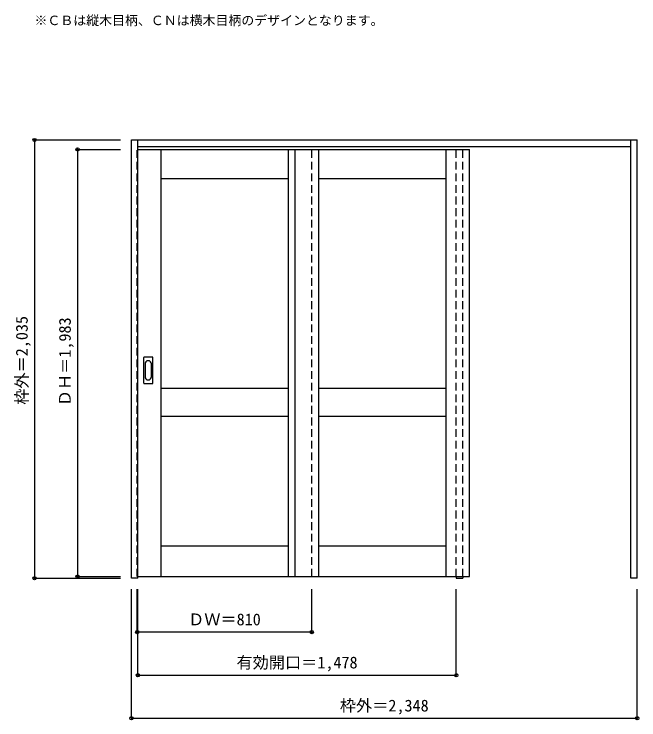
# Model space of a CAD drawing. Units: millimetres, scale not verified. Extents: x -1308 to 1592, y -1912 to 1365.
import ezdxf
from ezdxf.enums import TextEntityAlignment as Align

# ---------------------------------------------------------------- set-up
doc = ezdxf.new("R2010")
doc.units = ezdxf.units.MM
doc.header["$LTSCALE"] = 30
doc.header["$PDMODE"] = 32
doc.header["$PDSIZE"] = 15
doc.linetypes.add('DASHED1', pattern=[1.8, 1.2, -0.6])
for name, color, linetype in [('0-0', 3, 'Continuous'), ('0-1_寸法', 7, 'Continuous'), ('0-2_文字', 7, 'Continuous')]:
    doc.layers.add(name, color=color, linetype=linetype)
doc.styles.add('ＭＳ ゴシック', font='')
doc.styles.get('ＭＳ ゴシック').set_extended_font_data('MS Gothic')

msp = doc.modelspace()

# ---------------------------------------------------------------- linework, layer by layer
at = {"layer": '0-0'}
for p, q in [((-763.7, 780.54), (1584.3, 780.54)), ((-733.7, -1254.46), (-733.7, 780.54)), ((1554.3, -1254.46), (1554.3, 780.54)), ((1584.3, -1254.46), (1584.3, 780.54)), ((-733.7, 750.54), (1554.3, 750.54)), ((-733.7, 736.54), (805.3, 736.54)), ((-626.7, 736.54), (-626.7, -1246.46)), ((-36.7, 736.54), (-36.7, -1246.46)), ((-4.7, 736.54), (-4.7, -1246.46)), ((105.3, 736.54), (105.3, -1246.46)), ((695.3, 736.54), (695.3, -1246.46)), ((-626.7, 601.54), (-36.7, 601.54)), ((105.3, 601.54), (695.3, 601.54)), ((-666.2, -227.96), (-705.2, -227.96)), ((-706.7, -348.46), (-706.7, -229.46)), ((-664.7, -348.46), (-664.7, -229.46)), ((-705.2, -349.96), (-666.2, -349.96)), ((-36.7, -373.46), (-626.7, -373.46)), ((695.3, -373.46), (105.3, -373.46)), ((-36.7, -503.46), (-626.7, -503.46)), ((695.3, -503.46), (105.3, -503.46)), ((-36.7, -1105.46), (-626.7, -1105.46)), ((695.3, -1105.46), (105.3, -1105.46)), ((744.3, -1246.46), (744.3, -1254.46)), ((744.3, -1254.46), (774.3, -1254.46)), ((774.3, -1246.46), (774.3, -1254.46)), ((1584.3, -1254.46), (1554.3, -1254.46))]:
    msp.add_line(p, q, dxfattribs=at)
at = {"layer": '0-0', "color": 4, "linetype": 'DASHED1'}
for p, q in [((-736.7, 736.54), (-733.7, 736.54)), ((-736.7, -1246.46), (-736.7, 736.54)), ((73.3, -1246.46), (73.3, 736.54)), ((744.3, -1246.46), (744.3, 750.54)), ((774.3, -1246.46), (774.3, 750.54)), ((-733.7, -1246.46), (-736.7, -1246.46))]:
    msp.add_line(p, q, dxfattribs=at)
at = {"layer": '0-0', "color": 7}
for p, q in [((-700.7, -259.36), (-700.7, -318.56)), ((-670.7, -318.56), (-670.7, -259.36))]:
    msp.add_line(p, q, dxfattribs=at)
at = {"layer": '0-0'}
for points in [[(-733.7, -1254.46), (-763.7, -1254.46), (-763.7, 780.54)], [(-733.7, -1246.46), (805.3, -1246.46), (805.3, 736.54)]]:
    msp.add_lwpolyline(points, dxfattribs=at)
for centre, start, end in [((-705.2, -229.46), 90, 180), ((-666.2, -229.46), 0, 90), ((-705.2, -348.46), 180, 270), ((-666.2, -348.46), 270, 0)]:
    msp.add_arc(centre, 1.5, start, end, dxfattribs=at)
at = {"layer": '0-0', "color": 7}
for centre, start, end in [((-685.7, -259.36), 0, 180), ((-685.7, -318.56), 180, 0)]:
    msp.add_arc(centre, 15, start, end, dxfattribs=at)
at = {"layer": '0-1_寸法', "color": 4}
for p, q in [((-1213.7, 780.54), (-813.7, 780.54)), ((-1213.7, 780.54), (-1213.7, -1254.46)), ((-1013.7, 736.54), (-1013.7, -1246.46)), ((-1013.7, 736.54), (-813.7, 736.54)), ((-1213.7, -1254.46), (-813.7, -1254.46)), ((-1013.7, -1246.46), (-813.7, -1246.46)), ((-763.7, -1904.46), (-763.7, -1304.46)), ((-736.7, -1504.46), (-736.7, -1304.46)), ((-733.7, -1704.46), (-733.7, -1304.46)), ((73.3, -1504.46), (73.3, -1304.46)), ((744.3, -1704.46), (744.3, -1304.46)), ((1584.3, -1904.46), (1584.3, -1304.46)), ((73.3, -1504.46), (-736.7, -1504.46)), ((-733.7, -1704.46), (744.3, -1704.46)), ((-763.7, -1904.46), (1584.3, -1904.46))]:
    msp.add_line(p, q, dxfattribs=at)
at = {"layer": '0-1_寸法'}
for p in [(-1213.7, 780.54), (-1013.7, 736.54), (-1013.7, -1246.46), (-1213.7, -1254.46), (-736.7, -1504.46), (73.3, -1504.46), (-733.7, -1704.46), (744.3, -1704.46), (-763.7, -1904.46), (1584.3, -1904.46)]:
    msp.add_point(p, dxfattribs=at)

# ---------------------------------------------------------------- texts
at = {"layer": '0-1_寸法', "style": 'ＭＳ ゴシック'}
for s, p in [('枠外＝2,035', (-1228.7, -448.71)), ('ＤＨ＝1,983', (-1028.7, -455.21))]:
    msp.add_text(s, height=54.99, rotation=90, dxfattribs=at).set_placement(p, align=Align.BOTTOM_LEFT)
for s, p in [('ＤＷ＝810', (-500.45, -1489.46)), ('有効開口＝1,478', (-275.95, -1689.46)), ('枠外＝2,348', (204.05, -1889.46))]:
    msp.add_text(s, height=54.99, dxfattribs=at).set_placement(p, align=Align.BOTTOM_LEFT)
at = {"layer": '0-2_文字', "style": 'ＭＳ ゴシック'}
msp.add_text('※ＣＢは縦木目柄、ＣＮは横木目柄のデザインとなります。', height=43.99, dxfattribs=at).set_placement((-1213.7, 1300.66), align=Align.BOTTOM_LEFT)

doc.saveas('drawing.dxf')
